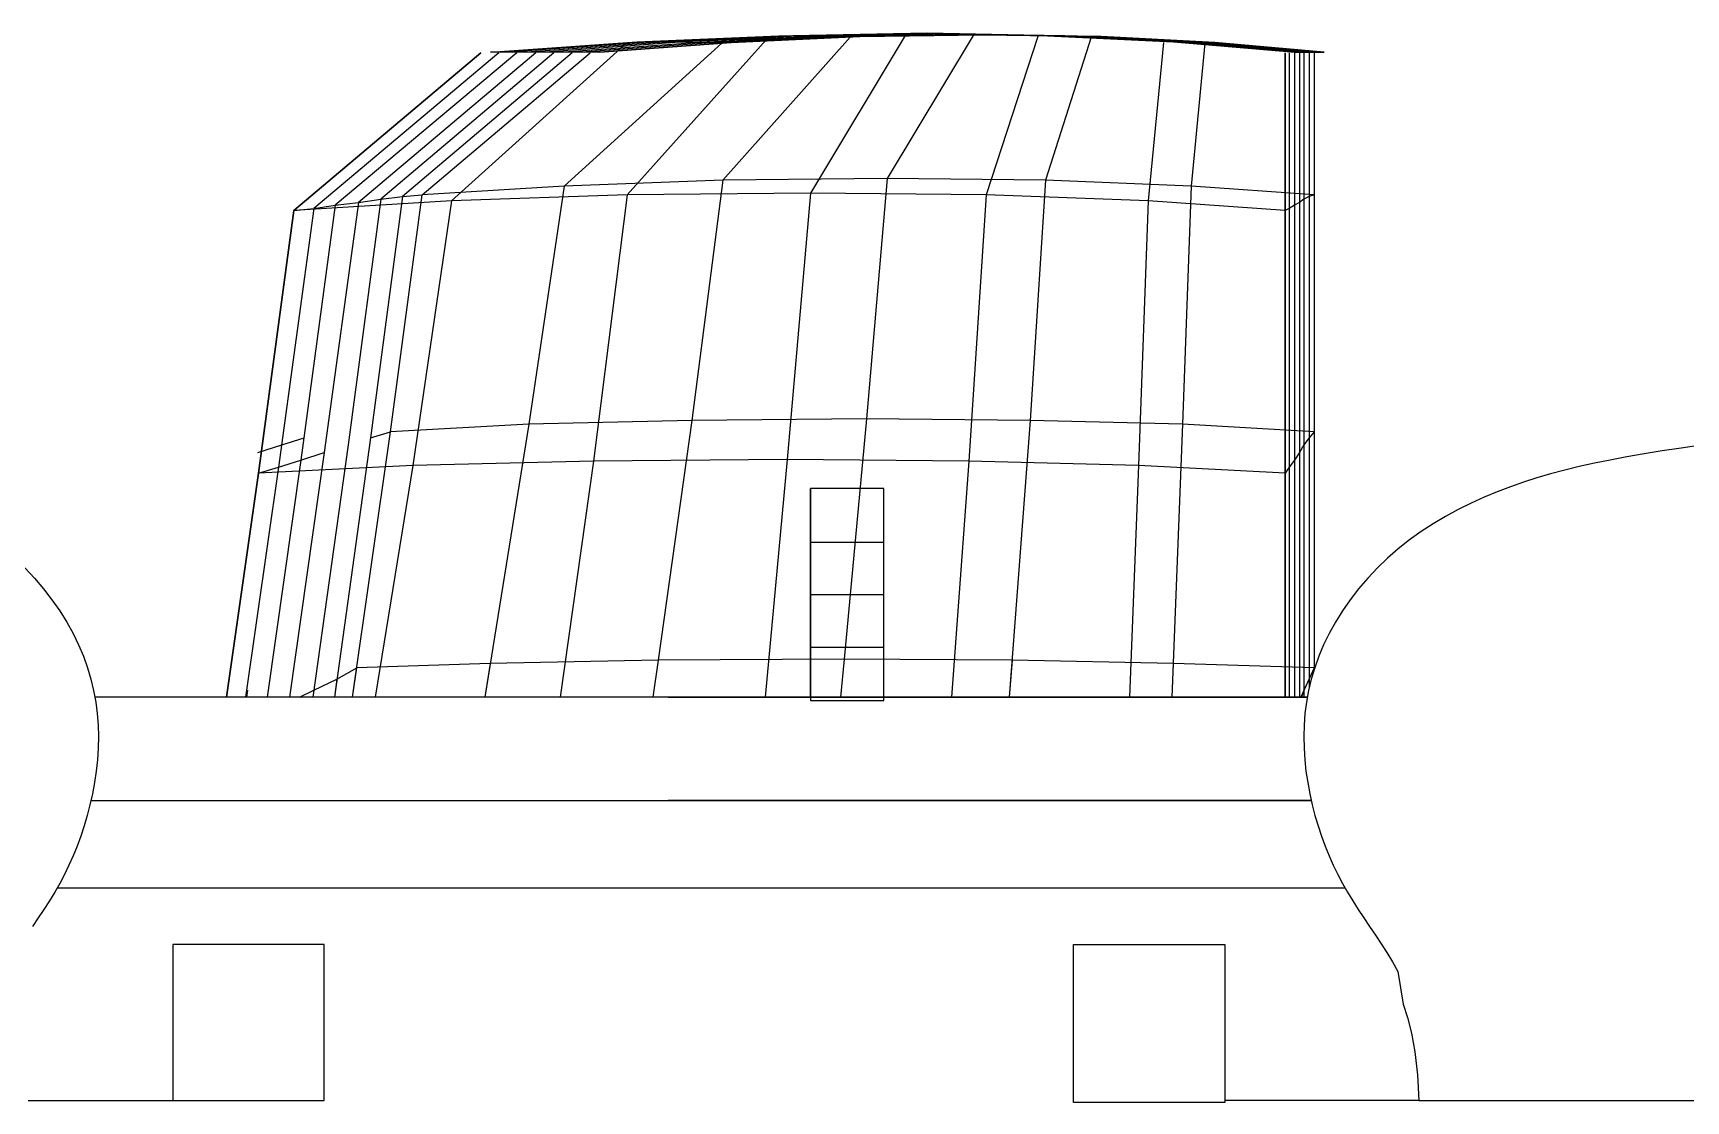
# Model space of a CAD drawing. Header units: millimetres. Extents: x 2056 to 4470, y 1400 to 3101.
# Drawn here: x 2182.1414 to 2182.6213, y 1408.7897 to 1409.0995 of the extents above; entities that cross this region are included whole.
import ezdxf

# ---------------------------------------------------------------- set-up
doc = ezdxf.new("R2010")
doc.units = ezdxf.units.MM
doc.layers.add('A-PLAN-3', color=3, linetype='Continuous')

# ---------------------------------------------------------------- blocks, each defined once
blk = doc.blocks.new('ESCRITORIO CONSULTORIO')
for p, q in [((0.70306, 0.91763, 3.01081), (0.65206, 0.87163, 3.01081)), ((0.66339, 0.91483, 3.01081), (0.70589, 0.91783, 3.01081)), ((0.66339, 0.91483, 3.01081), (0.70589, 0.91783, 3.01081)), ((0.71064, 0.91783, 3.01081), (0.66864, 0.91483, 3.01081)), ((0.71514, 0.91783, 3.01081), (0.67389, 0.91483, 3.01081)), ((0.71964, 0.91783, 3.01081), (0.67939, 0.91483, 3.01081)), ((0.72414, 0.91758, 3.01081), (0.68464, 0.91483, 3.01081)), ((0.73056, 0.91738, 3.01081), (0.68481, 0.87588, 3.01081)), ((0.72864, 0.91758, 3.01081), (0.68989, 0.91483, 3.01081)), ((0.69514, 0.91483, 3.01081), (0.73339, 0.91758, 3.01081)), ((0.73339, 0.91758, 3.01081), (0.69514, 0.91483, 3.01081)), ((0.74431, 0.91938, 3.01081), (0.70306, 0.87338, 3.01081)), ((0.70589, 0.91783, 3.01081), (0.74714, 0.91958, 3.01081)), ((0.70589, 0.91783, 3.01081), (0.74714, 0.91958, 3.01081)), ((0.70589, 0.91783, 3.01081), (0.70589, 0.91783, 3.01081)), ((0.70589, 0.91783, 3.01081), (0.70589, 0.91783, 3.01081)), ((0.70589, 0.91783, 3.01081), (0.71064, 0.91783, 3.01081)), ((0.75114, 0.91958, 3.01081), (0.71064, 0.91783, 3.01081)), ((0.71064, 0.91783, 3.01081), (0.71064, 0.91783, 3.01081)), ((0.71064, 0.91783, 3.01081), (0.71514, 0.91783, 3.01081)), ((0.71064, 0.91783, 3.01081), (0.71064, 0.91783, 3.01081)), ((0.71064, 0.91783, 3.01081), (0.71064, 0.91783, 3.01081)), ((0.75514, 0.91958, 3.01081), (0.71514, 0.91783, 3.01081)), ((0.71514, 0.91783, 3.01081), (0.71514, 0.91783, 3.01081)), ((0.71514, 0.91783, 3.01081), (0.71964, 0.91783, 3.01081)), ((0.71514, 0.91783, 3.01081), (0.71514, 0.91783, 3.01081)), ((0.71514, 0.91783, 3.01081), (0.71514, 0.91783, 3.01081)), ((0.75889, 0.91933, 3.01081), (0.71964, 0.91783, 3.01081)), ((0.71964, 0.91783, 3.01081), (0.71964, 0.91783, 3.01081)), ((0.71964, 0.91783, 3.01081), (0.72414, 0.91758, 3.01081)), ((0.71964, 0.91783, 3.01081), (0.71964, 0.91783, 3.01081)), ((0.71964, 0.91783, 3.01081), (0.71964, 0.91783, 3.01081)), ((0.76264, 0.91933, 3.01081), (0.72414, 0.91758, 3.01081)), ((0.72414, 0.91758, 3.01081), (0.72414, 0.91758, 3.01081)), ((0.72414, 0.91758, 3.01081), (0.72864, 0.91758, 3.01081)), ((0.72414, 0.91758, 3.01081), (0.72414, 0.91758, 3.01081)), ((0.72414, 0.91758, 3.01081), (0.72414, 0.91758, 3.01081)), ((0.76639, 0.91933, 3.01081), (0.72864, 0.91758, 3.01081)), ((0.72864, 0.91758, 3.01081), (0.72864, 0.91758, 3.01081)), ((0.72864, 0.91758, 3.01081), (0.73339, 0.91758, 3.01081)), ((0.72864, 0.91758, 3.01081), (0.72864, 0.91758, 3.01081)), ((0.72864, 0.91758, 3.01081), (0.72864, 0.91758, 3.01081)), ((0.76781, 0.91913, 3.01081), (0.73081, 0.87763, 3.01081)), ((0.73339, 0.91758, 3.01081), (0.77064, 0.91933, 3.01081)), ((0.77064, 0.91933, 3.01081), (0.73339, 0.91758, 3.01081)), ((0.73339, 0.91758, 3.01081), (0.73339, 0.91758, 3.01081)), ((0.73339, 0.91758, 3.01081), (0.73339, 0.91758, 3.01081)), ((0.73339, 0.91758, 3.01081), (0.73339, 0.91758, 3.01081)), ((0.73339, 0.91758, 3.01081), (0.73339, 0.91758, 3.01081)), ((0.74714, 0.91958, 3.01081), (0.78689, 0.92033, 3.01081)), ((0.74714, 0.91958, 3.01081), (0.78689, 0.92033, 3.01081)), ((0.74714, 0.91958, 3.01081), (0.74714, 0.91958, 3.01081)), ((0.74714, 0.91958, 3.01081), (0.74714, 0.91958, 3.01081)), ((0.74714, 0.91958, 3.01081), (0.75114, 0.91958, 3.01081)), ((0.79014, 0.92033, 3.01081), (0.75114, 0.91958, 3.01081)), ((0.75114, 0.91958, 3.01081), (0.75114, 0.91958, 3.01081)), ((0.75114, 0.91958, 3.01081), (0.75514, 0.91958, 3.01081)), ((0.75114, 0.91958, 3.01081), (0.75114, 0.91958, 3.01081)), ((0.75114, 0.91958, 3.01081), (0.75114, 0.91958, 3.01081)), ((0.79339, 0.92008, 3.01081), (0.75514, 0.91958, 3.01081)), ((0.75514, 0.91958, 3.01081), (0.75514, 0.91958, 3.01081)), ((0.75514, 0.91958, 3.01081), (0.75889, 0.91933, 3.01081)), ((0.75514, 0.91958, 3.01081), (0.75514, 0.91958, 3.01081)), ((0.75514, 0.91958, 3.01081), (0.75514, 0.91958, 3.01081)), ((0.78406, 0.92013, 3.01081), (0.75631, 0.87388, 3.01081)), ((0.79664, 0.92008, 3.01081), (0.75889, 0.91933, 3.01081)), ((0.75889, 0.91933, 3.01081), (0.75889, 0.91933, 3.01081)), ((0.75889, 0.91933, 3.01081), (0.76264, 0.91933, 3.01081)), ((0.75889, 0.91933, 3.01081), (0.75889, 0.91933, 3.01081)), ((0.75889, 0.91933, 3.01081), (0.75889, 0.91933, 3.01081)), ((0.79964, 0.91983, 3.01081), (0.76264, 0.91933, 3.01081)), ((0.76264, 0.91933, 3.01081), (0.76264, 0.91933, 3.01081)), ((0.76264, 0.91933, 3.01081), (0.76639, 0.91933, 3.01081)), ((0.76264, 0.91933, 3.01081), (0.76264, 0.91933, 3.01081)), ((0.76264, 0.91933, 3.01081), (0.76264, 0.91933, 3.01081)), ((0.80289, 0.91983, 3.01081), (0.76639, 0.91933, 3.01081)), ((0.76639, 0.91933, 3.01081), (0.76639, 0.91933, 3.01081)), ((0.76639, 0.91933, 3.01081), (0.77064, 0.91933, 3.01081)), ((0.76639, 0.91933, 3.01081), (0.76639, 0.91933, 3.01081)), ((0.76639, 0.91933, 3.01081), (0.76639, 0.91933, 3.01081)), ((0.77064, 0.91933, 3.01081), (0.80639, 0.91983, 3.01081)), ((0.80639, 0.91983, 3.01081), (0.77064, 0.91933, 3.01081)), ((0.77064, 0.91933, 3.01081), (0.77064, 0.91933, 3.01081)), ((0.77064, 0.91933, 3.01081), (0.77064, 0.91933, 3.01081)), ((0.77064, 0.91933, 3.01081), (0.77064, 0.91933, 3.01081)), ((0.77064, 0.91933, 3.01081), (0.77064, 0.91933, 3.01081)), ((0.80356, 0.91963, 3.01081), (0.77856, 0.87813, 3.01081)), ((0.78689, 0.92033, 3.01081), (0.78689, 0.92033, 3.01081)), ((0.78689, 0.92033, 3.01081), (0.82514, 0.91958, 3.01081)), ((0.78689, 0.92033, 3.01081), (0.78689, 0.92033, 3.01081)), ((0.78689, 0.92033, 3.01081), (0.79014, 0.92033, 3.01081)), ((0.78689, 0.92033, 3.01081), (0.82514, 0.91958, 3.01081)), ((0.79014, 0.92033, 3.01081), (0.79014, 0.92033, 3.01081)), ((0.79014, 0.92033, 3.01081), (0.79339, 0.92008, 3.01081)), ((0.82764, 0.91958, 3.01081), (0.79014, 0.92033, 3.01081)), ((0.79014, 0.92033, 3.01081), (0.79014, 0.92033, 3.01081)), ((0.79014, 0.92033, 3.01081), (0.79014, 0.92033, 3.01081)), ((0.79339, 0.92008, 3.01081), (0.79339, 0.92008, 3.01081)), ((0.79339, 0.92008, 3.01081), (0.79664, 0.92008, 3.01081)), ((0.83014, 0.91958, 3.01081), (0.79339, 0.92008, 3.01081)), ((0.79339, 0.92008, 3.01081), (0.79339, 0.92008, 3.01081)), ((0.79339, 0.92008, 3.01081), (0.79339, 0.92008, 3.01081)), ((0.79664, 0.92008, 3.01081), (0.79664, 0.92008, 3.01081)), ((0.79664, 0.92008, 3.01081), (0.79964, 0.91983, 3.01081)), ((0.83289, 0.91933, 3.01081), (0.79664, 0.92008, 3.01081)), ((0.79664, 0.92008, 3.01081), (0.79664, 0.92008, 3.01081)), ((0.79664, 0.92008, 3.01081), (0.79664, 0.92008, 3.01081)), ((0.79964, 0.91983, 3.01081), (0.79964, 0.91983, 3.01081)), ((0.79964, 0.91983, 3.01081), (0.80289, 0.91983, 3.01081)), ((0.83564, 0.91933, 3.01081), (0.79964, 0.91983, 3.01081)), ((0.79964, 0.91983, 3.01081), (0.79964, 0.91983, 3.01081)), ((0.79964, 0.91983, 3.01081), (0.79964, 0.91983, 3.01081)), ((0.80289, 0.91983, 3.01081), (0.80289, 0.91983, 3.01081)), ((0.80289, 0.91983, 3.01081), (0.80639, 0.91983, 3.01081)), ((0.83814, 0.91933, 3.01081), (0.80289, 0.91983, 3.01081)), ((0.80289, 0.91983, 3.01081), (0.80289, 0.91983, 3.01081)), ((0.80289, 0.91983, 3.01081), (0.80289, 0.91983, 3.01081)), ((0.80639, 0.91983, 3.01081), (0.80639, 0.91983, 3.01081)), ((0.80639, 0.91983, 3.01081), (0.84064, 0.91933, 3.01081)), ((0.80639, 0.91983, 3.01081), (0.80639, 0.91983, 3.01081)), ((0.84064, 0.91933, 3.01081), (0.80639, 0.91983, 3.01081)), ((0.80639, 0.91983, 3.01081), (0.80639, 0.91983, 3.01081)), ((0.80639, 0.91983, 3.01081), (0.80639, 0.91983, 3.01081)), ((0.82231, 0.91938, 3.01081), (0.80731, 0.87338, 3.01081)), ((0.83781, 0.91913, 3.01081), (0.82456, 0.87763, 3.01081)), ((0.82514, 0.91958, 3.01081), (0.82514, 0.91958, 3.01081)), ((0.82514, 0.91958, 3.01081), (0.86164, 0.91783, 3.01081)), ((0.82514, 0.91958, 3.01081), (0.82514, 0.91958, 3.01081)), ((0.82514, 0.91958, 3.01081), (0.82764, 0.91958, 3.01081)), ((0.82514, 0.91958, 3.01081), (0.86164, 0.91783, 3.01081)), ((0.82764, 0.91958, 3.01081), (0.82764, 0.91958, 3.01081)), ((0.82764, 0.91958, 3.01081), (0.83014, 0.91958, 3.01081)), ((0.86364, 0.91783, 3.01081), (0.82764, 0.91958, 3.01081)), ((0.82764, 0.91958, 3.01081), (0.82764, 0.91958, 3.01081)), ((0.82764, 0.91958, 3.01081), (0.82764, 0.91958, 3.01081)), ((0.83014, 0.91958, 3.01081), (0.83014, 0.91958, 3.01081)), ((0.83014, 0.91958, 3.01081), (0.83289, 0.91933, 3.01081)), ((0.86564, 0.91783, 3.01081), (0.83014, 0.91958, 3.01081)), ((0.83014, 0.91958, 3.01081), (0.83014, 0.91958, 3.01081)), ((0.83014, 0.91958, 3.01081), (0.83014, 0.91958, 3.01081)), ((0.83289, 0.91933, 3.01081), (0.83289, 0.91933, 3.01081)), ((0.83289, 0.91933, 3.01081), (0.83564, 0.91933, 3.01081)), ((0.86764, 0.91783, 3.01081), (0.83289, 0.91933, 3.01081)), ((0.83289, 0.91933, 3.01081), (0.83289, 0.91933, 3.01081)), ((0.83289, 0.91933, 3.01081), (0.83289, 0.91933, 3.01081)), ((0.83564, 0.91933, 3.01081), (0.83564, 0.91933, 3.01081)), ((0.83564, 0.91933, 3.01081), (0.83814, 0.91933, 3.01081)), ((0.86989, 0.91758, 3.01081), (0.83564, 0.91933, 3.01081)), ((0.83564, 0.91933, 3.01081), (0.83564, 0.91933, 3.01081)), ((0.83564, 0.91933, 3.01081), (0.83564, 0.91933, 3.01081)), ((0.83814, 0.91933, 3.01081), (0.83814, 0.91933, 3.01081)), ((0.83814, 0.91933, 3.01081), (0.84064, 0.91933, 3.01081)), ((0.87189, 0.91758, 3.01081), (0.83814, 0.91933, 3.01081)), ((0.83814, 0.91933, 3.01081), (0.83814, 0.91933, 3.01081)), ((0.83814, 0.91933, 3.01081), (0.83814, 0.91933, 3.01081)), ((0.84064, 0.91933, 3.01081), (0.84064, 0.91933, 3.01081)), ((0.84064, 0.91933, 3.01081), (0.87364, 0.91758, 3.01081)), ((0.84064, 0.91933, 3.01081), (0.84064, 0.91933, 3.01081)), ((0.87364, 0.91758, 3.01081), (0.84064, 0.91933, 3.01081)), ((0.84064, 0.91933, 3.01081), (0.84064, 0.91933, 3.01081)), ((0.84064, 0.91933, 3.01081), (0.84064, 0.91933, 3.01081)), ((0.85881, 0.91763, 3.01081), (0.85431, 0.87163, 3.01081)), ((0.86164, 0.91783, 3.01081), (0.86164, 0.91783, 3.01081)), ((0.86164, 0.91783, 3.01081), (0.89689, 0.91483, 3.01081)), ((0.86164, 0.91783, 3.01081), (0.86164, 0.91783, 3.01081)), ((0.86164, 0.91783, 3.01081), (0.86364, 0.91783, 3.01081)), ((0.86164, 0.91783, 3.01081), (0.89689, 0.91483, 3.01081)), ((0.86364, 0.91783, 3.01081), (0.86364, 0.91783, 3.01081)), ((0.86364, 0.91783, 3.01081), (0.86564, 0.91783, 3.01081)), ((0.89814, 0.91483, 3.01081), (0.86364, 0.91783, 3.01081)), ((0.86364, 0.91783, 3.01081), (0.86364, 0.91783, 3.01081)), ((0.86364, 0.91783, 3.01081), (0.86364, 0.91783, 3.01081)), ((0.86564, 0.91783, 3.01081), (0.86564, 0.91783, 3.01081)), ((0.86564, 0.91783, 3.01081), (0.86764, 0.91783, 3.01081)), ((0.89964, 0.91483, 3.01081), (0.86564, 0.91783, 3.01081)), ((0.86564, 0.91783, 3.01081), (0.86564, 0.91783, 3.01081)), ((0.86564, 0.91783, 3.01081), (0.86564, 0.91783, 3.01081)), ((0.87081, 0.91738, 3.01081), (0.86681, 0.87588, 3.01081)), ((0.86764, 0.91783, 3.01081), (0.86764, 0.91783, 3.01081)), ((0.86764, 0.91783, 3.01081), (0.86989, 0.91758, 3.01081)), ((0.90114, 0.91483, 3.01081), (0.86764, 0.91783, 3.01081)), ((0.86764, 0.91783, 3.01081), (0.86764, 0.91783, 3.01081)), ((0.86764, 0.91783, 3.01081), (0.86764, 0.91783, 3.01081)), ((0.86989, 0.91758, 3.01081), (0.86989, 0.91758, 3.01081)), ((0.86989, 0.91758, 3.01081), (0.87189, 0.91758, 3.01081)), ((0.90239, 0.91483, 3.01081), (0.86989, 0.91758, 3.01081)), ((0.86989, 0.91758, 3.01081), (0.86989, 0.91758, 3.01081)), ((0.86989, 0.91758, 3.01081), (0.86989, 0.91758, 3.01081)), ((0.87189, 0.91758, 3.01081), (0.87189, 0.91758, 3.01081)), ((0.87189, 0.91758, 3.01081), (0.87364, 0.91758, 3.01081)), ((0.90389, 0.91483, 3.01081), (0.87189, 0.91758, 3.01081)), ((0.87189, 0.91758, 3.01081), (0.87189, 0.91758, 3.01081)), ((0.87189, 0.91758, 3.01081), (0.87189, 0.91758, 3.01081)), ((0.87364, 0.91758, 3.01081), (0.87364, 0.91758, 3.01081)), ((0.87364, 0.91758, 3.01081), (0.90539, 0.91483, 3.01081)), ((0.87364, 0.91758, 3.01081), (0.87364, 0.91758, 3.01081)), ((0.90539, 0.91483, 3.01081), (0.87364, 0.91758, 3.01081)), ((0.87364, 0.91758, 3.01081), (0.87364, 0.91758, 3.01081)), ((0.87364, 0.91758, 3.01081), (0.87364, 0.91758, 3.01081)), ((0.60631, 0.86888, 3.01081), (0.66056, 0.91463, 3.01081)), ((0.66056, 0.91463, 3.01081), (0.60631, 0.86888, 3.01081)), ((0.66581, 0.91463, 3.01081), (0.61206, 0.86938, 3.01081)), ((0.67106, 0.91463, 3.01081), (0.61831, 0.87038, 3.01081)), ((0.67656, 0.91463, 3.01081), (0.62506, 0.87113, 3.01081)), ((0.68181, 0.91463, 3.01081), (0.63156, 0.87213, 3.01081)), ((0.68706, 0.91463, 3.01081), (0.63781, 0.87288, 3.01081)), ((0.64356, 0.87338, 3.01081), (0.69231, 0.91463, 3.01081)), ((0.64356, 0.87338, 3.01081), (0.69231, 0.91463, 3.01081)), ((0.66339, 0.91483, 3.01081), (0.66339, 0.91483, 3.01081)), ((0.66339, 0.91483, 3.01081), (0.66339, 0.91483, 3.01081)), ((0.66864, 0.91483, 3.01081), (0.66339, 0.91483, 3.01081)), ((0.66339, 0.91483, 3.01081), (0.66339, 0.91483, 3.01081)), ((0.66864, 0.91483, 3.01081), (0.66339, 0.91483, 3.01081)), ((0.66339, 0.91483, 3.01081), (0.66339, 0.91483, 3.01081)), ((0.66339, 0.91483, 3.01081), (0.66339, 0.91483, 3.01081)), ((0.67389, 0.91483, 3.01081), (0.66864, 0.91483, 3.01081)), ((0.66864, 0.91483, 3.01081), (0.66864, 0.91483, 3.01081)), ((0.66864, 0.91483, 3.01081), (0.66864, 0.91483, 3.01081)), ((0.67389, 0.91483, 3.01081), (0.66864, 0.91483, 3.01081)), ((0.66864, 0.91483, 3.01081), (0.66864, 0.91483, 3.01081)), ((0.66864, 0.91483, 3.01081), (0.66864, 0.91483, 3.01081)), ((0.67939, 0.91483, 3.01081), (0.67389, 0.91483, 3.01081)), ((0.67389, 0.91483, 3.01081), (0.67389, 0.91483, 3.01081)), ((0.67389, 0.91483, 3.01081), (0.67389, 0.91483, 3.01081)), ((0.67939, 0.91483, 3.01081), (0.67389, 0.91483, 3.01081)), ((0.67389, 0.91483, 3.01081), (0.67389, 0.91483, 3.01081)), ((0.67389, 0.91483, 3.01081), (0.67389, 0.91483, 3.01081)), ((0.68464, 0.91483, 3.01081), (0.67939, 0.91483, 3.01081)), ((0.67939, 0.91483, 3.01081), (0.67939, 0.91483, 3.01081)), ((0.67939, 0.91483, 3.01081), (0.67939, 0.91483, 3.01081)), ((0.68464, 0.91483, 3.01081), (0.67939, 0.91483, 3.01081)), ((0.67939, 0.91483, 3.01081), (0.67939, 0.91483, 3.01081)), ((0.67939, 0.91483, 3.01081), (0.67939, 0.91483, 3.01081)), ((0.68989, 0.91483, 3.01081), (0.68464, 0.91483, 3.01081)), ((0.68464, 0.91483, 3.01081), (0.68464, 0.91483, 3.01081)), ((0.68464, 0.91483, 3.01081), (0.68464, 0.91483, 3.01081)), ((0.68989, 0.91483, 3.01081), (0.68464, 0.91483, 3.01081)), ((0.68464, 0.91483, 3.01081), (0.68464, 0.91483, 3.01081)), ((0.68464, 0.91483, 3.01081), (0.68464, 0.91483, 3.01081)), ((0.69514, 0.91483, 3.01081), (0.68989, 0.91483, 3.01081)), ((0.68989, 0.91483, 3.01081), (0.68989, 0.91483, 3.01081)), ((0.68989, 0.91483, 3.01081), (0.68989, 0.91483, 3.01081)), ((0.69514, 0.91483, 3.01081), (0.68989, 0.91483, 3.01081)), ((0.68989, 0.91483, 3.01081), (0.68989, 0.91483, 3.01081)), ((0.68989, 0.91483, 3.01081), (0.68989, 0.91483, 3.01081)), ((0.69514, 0.91483, 3.01081), (0.69514, 0.91483, 3.01081)), ((0.69514, 0.91483, 3.01081), (0.69514, 0.91483, 3.01081)), ((0.69514, 0.91483, 3.01081), (0.69514, 0.91483, 3.01081)), ((0.69514, 0.91483, 3.01081), (0.69514, 0.91483, 3.01081)), ((0.69514, 0.91483, 3.01081), (0.69514, 0.91483, 3.01081)), ((0.89406, 0.91463, 3.01081), (0.89406, 0.86888, 3.01081)), ((0.89406, 0.86888, 3.01081), (0.89406, 0.91463, 3.01081)), ((0.89531, 0.91463, 3.01081), (0.89531, 0.86938, 3.01081)), ((0.89681, 0.91463, 3.01081), (0.89681, 0.87038, 3.01081)), ((0.89689, 0.91483, 3.01081), (0.89689, 0.91483, 3.01081)), ((0.89689, 0.91483, 3.01081), (0.89814, 0.91483, 3.01081)), ((0.89689, 0.91483, 3.01081), (0.89689, 0.91483, 3.01081)), ((0.89689, 0.91483, 3.01081), (0.89689, 0.91483, 3.01081)), ((0.89689, 0.91483, 3.01081), (0.89689, 0.91483, 3.01081)), ((0.89689, 0.91483, 3.01081), (0.89814, 0.91483, 3.01081)), ((0.89814, 0.91483, 3.01081), (0.89814, 0.91483, 3.01081)), ((0.89814, 0.91483, 3.01081), (0.89964, 0.91483, 3.01081)), ((0.89814, 0.91483, 3.01081), (0.89814, 0.91483, 3.01081)), ((0.89814, 0.91483, 3.01081), (0.89964, 0.91483, 3.01081)), ((0.89831, 0.91463, 3.01081), (0.89831, 0.87113, 3.01081)), ((0.89956, 0.91463, 3.01081), (0.89956, 0.87213, 3.01081)), ((0.89964, 0.91483, 3.01081), (0.89964, 0.91483, 3.01081)), ((0.89964, 0.91483, 3.01081), (0.90114, 0.91483, 3.01081)), ((0.89964, 0.91483, 3.01081), (0.89964, 0.91483, 3.01081)), ((0.89964, 0.91483, 3.01081), (0.90114, 0.91483, 3.01081)), ((0.90106, 0.91463, 3.01081), (0.90106, 0.87288, 3.01081)), ((0.90114, 0.91483, 3.01081), (0.90114, 0.91483, 3.01081)), ((0.90114, 0.91483, 3.01081), (0.90239, 0.91483, 3.01081)), ((0.90114, 0.91483, 3.01081), (0.90114, 0.91483, 3.01081)), ((0.90114, 0.91483, 3.01081), (0.90239, 0.91483, 3.01081)), ((0.90239, 0.91483, 3.01081), (0.90239, 0.91483, 3.01081)), ((0.90239, 0.91483, 3.01081), (0.90389, 0.91483, 3.01081)), ((0.90239, 0.91483, 3.01081), (0.90239, 0.91483, 3.01081)), ((0.90239, 0.91483, 3.01081), (0.90389, 0.91483, 3.01081)), ((0.90256, 0.91463, 3.01081), (0.90256, 0.87338, 3.01081)), ((0.90256, 0.91463, 3.01081), (0.90256, 0.87338, 3.01081)), ((0.90389, 0.91483, 3.01081), (0.90389, 0.91483, 3.01081)), ((0.90389, 0.91483, 3.01081), (0.90539, 0.91483, 3.01081)), ((0.90389, 0.91483, 3.01081), (0.90389, 0.91483, 3.01081)), ((0.90389, 0.91483, 3.01081), (0.90539, 0.91483, 3.01081)), ((0.90539, 0.91483, 3.01081), (0.90539, 0.91483, 3.01081)), ((0.90539, 0.91483, 3.01081), (0.90539, 0.91483, 3.01081)), ((0.90539, 0.91483, 3.01081), (0.90539, 0.91483, 3.01081)), ((0.68481, 0.87588, 3.01081), (0.64356, 0.87338, 3.01081)), ((0.68481, 0.87588, 3.01081), (0.67456, 0.80688, 3.01081)), ((0.73081, 0.87763, 3.01081), (0.68481, 0.87588, 3.01081)), ((0.68481, 0.87588, 3.01081), (0.68481, 0.87588, 3.01081)), ((0.68481, 0.87588, 3.01081), (0.68481, 0.87588, 3.01081)), ((0.68481, 0.87588, 3.01081), (0.68481, 0.87588, 3.01081)), ((0.75631, 0.87388, 3.01081), (0.70306, 0.87338, 3.01081)), ((0.73081, 0.87763, 3.01081), (0.72181, 0.80788, 3.01081)), ((0.77856, 0.87813, 3.01081), (0.73081, 0.87763, 3.01081)), ((0.73081, 0.87763, 3.01081), (0.73081, 0.87763, 3.01081)), ((0.73081, 0.87763, 3.01081), (0.73081, 0.87763, 3.01081)), ((0.73081, 0.87763, 3.01081), (0.73081, 0.87763, 3.01081)), ((0.75631, 0.87388, 3.01081), (0.74956, 0.79663, 3.01081)), ((0.75631, 0.87388, 3.01081), (0.75631, 0.87388, 3.01081)), ((0.80731, 0.87338, 3.01081), (0.75631, 0.87388, 3.01081)), ((0.75631, 0.87388, 3.01081), (0.75631, 0.87388, 3.01081)), ((0.75631, 0.87388, 3.01081), (0.75631, 0.87388, 3.01081)), ((0.77856, 0.87813, 3.01081), (0.77256, 0.80838, 3.01081)), ((0.77856, 0.87813, 3.01081), (0.77856, 0.87813, 3.01081)), ((0.82456, 0.87763, 3.01081), (0.77856, 0.87813, 3.01081)), ((0.77856, 0.87813, 3.01081), (0.77856, 0.87813, 3.01081)), ((0.77856, 0.87813, 3.01081), (0.77856, 0.87813, 3.01081)), ((0.82456, 0.87763, 3.01081), (0.82006, 0.80788, 3.01081)), ((0.82456, 0.87763, 3.01081), (0.82456, 0.87763, 3.01081)), ((0.86681, 0.87588, 3.01081), (0.82456, 0.87763, 3.01081)), ((0.82456, 0.87763, 3.01081), (0.82456, 0.87763, 3.01081)), ((0.82456, 0.87763, 3.01081), (0.82456, 0.87763, 3.01081)), ((0.86681, 0.87588, 3.01081), (0.86431, 0.80688, 3.01081)), ((0.86681, 0.87588, 3.01081), (0.86681, 0.87588, 3.01081)), ((0.90256, 0.87338, 3.01081), (0.86681, 0.87588, 3.01081)), ((0.86681, 0.87588, 3.01081), (0.86681, 0.87588, 3.01081)), ((0.86681, 0.87588, 3.01081), (0.86681, 0.87588, 3.01081)), ((0.59606, 0.79263, 3.01081), (0.60631, 0.86888, 3.01081)), ((0.60631, 0.86888, 3.01081), (0.59606, 0.79263, 3.01081)), ((0.61206, 0.86938, 3.01081), (0.60181, 0.79438, 3.01081)), ((0.65206, 0.87163, 3.01081), (0.60631, 0.86888, 3.01081)), ((0.60631, 0.86888, 3.01081), (0.61206, 0.86938, 3.01081)), ((0.60631, 0.86888, 3.01081), (0.60631, 0.86888, 3.01081)), ((0.60631, 0.86888, 3.01081), (0.60631, 0.86888, 3.01081)), ((0.60631, 0.86888, 3.01081), (0.60631, 0.86888, 3.01081)), ((0.60631, 0.86888, 3.01081), (0.60631, 0.86888, 3.01081)), ((0.61831, 0.87038, 3.01081), (0.60831, 0.79638, 3.01081)), ((0.61206, 0.86938, 3.01081), (0.61831, 0.87038, 3.01081)), ((0.61206, 0.86938, 3.01081), (0.61206, 0.86938, 3.01081)), ((0.61206, 0.86938, 3.01081), (0.61206, 0.86938, 3.01081)), ((0.61206, 0.86938, 3.01081), (0.61206, 0.86938, 3.01081)), ((0.62506, 0.87113, 3.01081), (0.61506, 0.79863, 3.01081)), ((0.61831, 0.87038, 3.01081), (0.62506, 0.87113, 3.01081)), ((0.61831, 0.87038, 3.01081), (0.61831, 0.87038, 3.01081)), ((0.61831, 0.87038, 3.01081), (0.61831, 0.87038, 3.01081)), ((0.61831, 0.87038, 3.01081), (0.61831, 0.87038, 3.01081)), ((0.63156, 0.87213, 3.01081), (0.62206, 0.80088, 3.01081)), ((0.62506, 0.87113, 3.01081), (0.63156, 0.87213, 3.01081)), ((0.62506, 0.87113, 3.01081), (0.62506, 0.87113, 3.01081)), ((0.62506, 0.87113, 3.01081), (0.62506, 0.87113, 3.01081)), ((0.62506, 0.87113, 3.01081), (0.62506, 0.87113, 3.01081)), ((0.63781, 0.87288, 3.01081), (0.62856, 0.80288, 3.01081)), ((0.63156, 0.87213, 3.01081), (0.63781, 0.87288, 3.01081)), ((0.63156, 0.87213, 3.01081), (0.63156, 0.87213, 3.01081)), ((0.63156, 0.87213, 3.01081), (0.63156, 0.87213, 3.01081)), ((0.63156, 0.87213, 3.01081), (0.63156, 0.87213, 3.01081)), ((0.63431, 0.80463, 3.01081), (0.64356, 0.87338, 3.01081)), ((0.63431, 0.80463, 3.01081), (0.64356, 0.87338, 3.01081)), ((0.63781, 0.87288, 3.01081), (0.64356, 0.87338, 3.01081)), ((0.63781, 0.87288, 3.01081), (0.63781, 0.87288, 3.01081)), ((0.63781, 0.87288, 3.01081), (0.63781, 0.87288, 3.01081)), ((0.63781, 0.87288, 3.01081), (0.63781, 0.87288, 3.01081)), ((0.65206, 0.87163, 3.01081), (0.64081, 0.79488, 3.01081)), ((0.64356, 0.87338, 3.01081), (0.64356, 0.87338, 3.01081)), ((0.64356, 0.87338, 3.01081), (0.64356, 0.87338, 3.01081)), ((0.64356, 0.87338, 3.01081), (0.64356, 0.87338, 3.01081)), ((0.64356, 0.87338, 3.01081), (0.64356, 0.87338, 3.01081)), ((0.64356, 0.87338, 3.01081), (0.64356, 0.87338, 3.01081)), ((0.64356, 0.87338, 3.01081), (0.64356, 0.87338, 3.01081)), ((0.70306, 0.87338, 3.01081), (0.65206, 0.87163, 3.01081)), ((0.65206, 0.87163, 3.01081), (0.65206, 0.87163, 3.01081)), ((0.65206, 0.87163, 3.01081), (0.65206, 0.87163, 3.01081)), ((0.65206, 0.87163, 3.01081), (0.65206, 0.87163, 3.01081)), ((0.70306, 0.87338, 3.01081), (0.69331, 0.79613, 3.01081)), ((0.70306, 0.87338, 3.01081), (0.70306, 0.87338, 3.01081)), ((0.70306, 0.87338, 3.01081), (0.70306, 0.87338, 3.01081)), ((0.70306, 0.87338, 3.01081), (0.70306, 0.87338, 3.01081)), ((0.80731, 0.87338, 3.01081), (0.80231, 0.79613, 3.01081)), ((0.80731, 0.87338, 3.01081), (0.80731, 0.87338, 3.01081)), ((0.85431, 0.87163, 3.01081), (0.80731, 0.87338, 3.01081)), ((0.80731, 0.87338, 3.01081), (0.80731, 0.87338, 3.01081)), ((0.80731, 0.87338, 3.01081), (0.80731, 0.87338, 3.01081)), ((0.85431, 0.87163, 3.01081), (0.85156, 0.79488, 3.01081)), ((0.85431, 0.87163, 3.01081), (0.85431, 0.87163, 3.01081)), ((0.89406, 0.86888, 3.01081), (0.85431, 0.87163, 3.01081)), ((0.85431, 0.87163, 3.01081), (0.85431, 0.87163, 3.01081)), ((0.85431, 0.87163, 3.01081), (0.85431, 0.87163, 3.01081)), ((0.89531, 0.86938, 3.01081), (0.89406, 0.86888, 3.01081)), ((0.89406, 0.86888, 3.01081), (0.89406, 0.86888, 3.01081)), ((0.89406, 0.86888, 3.01081), (0.89406, 0.79263, 3.01081)), ((0.89406, 0.86888, 3.01081), (0.89406, 0.86888, 3.01081)), ((0.89406, 0.79263, 3.01081), (0.89406, 0.86888, 3.01081)), ((0.89406, 0.86888, 3.01081), (0.89406, 0.86888, 3.01081)), ((0.89406, 0.86888, 3.01081), (0.89406, 0.86888, 3.01081)), ((0.89681, 0.87038, 3.01081), (0.89531, 0.86938, 3.01081)), ((0.89531, 0.86938, 3.01081), (0.89531, 0.86938, 3.01081)), ((0.89531, 0.86938, 3.01081), (0.89531, 0.79438, 3.01081)), ((0.89531, 0.86938, 3.01081), (0.89531, 0.86938, 3.01081)), ((0.89531, 0.86938, 3.01081), (0.89531, 0.86938, 3.01081)), ((0.89831, 0.87113, 3.01081), (0.89681, 0.87038, 3.01081)), ((0.89681, 0.87038, 3.01081), (0.89681, 0.87038, 3.01081)), ((0.89681, 0.87038, 3.01081), (0.89681, 0.79638, 3.01081)), ((0.89681, 0.87038, 3.01081), (0.89681, 0.87038, 3.01081)), ((0.89681, 0.87038, 3.01081), (0.89681, 0.87038, 3.01081)), ((0.89956, 0.87213, 3.01081), (0.89831, 0.87113, 3.01081)), ((0.89831, 0.87113, 3.01081), (0.89831, 0.87113, 3.01081)), ((0.89831, 0.87113, 3.01081), (0.89831, 0.79863, 3.01081)), ((0.89831, 0.87113, 3.01081), (0.89831, 0.87113, 3.01081)), ((0.89831, 0.87113, 3.01081), (0.89831, 0.87113, 3.01081)), ((0.90106, 0.87288, 3.01081), (0.89956, 0.87213, 3.01081)), ((0.89956, 0.87213, 3.01081), (0.89956, 0.87213, 3.01081)), ((0.89956, 0.87213, 3.01081), (0.89956, 0.80088, 3.01081)), ((0.89956, 0.87213, 3.01081), (0.89956, 0.87213, 3.01081)), ((0.89956, 0.87213, 3.01081), (0.89956, 0.87213, 3.01081)), ((0.90256, 0.87338, 3.01081), (0.90106, 0.87288, 3.01081)), ((0.90106, 0.87288, 3.01081), (0.90106, 0.87288, 3.01081)), ((0.90106, 0.87288, 3.01081), (0.90106, 0.80288, 3.01081)), ((0.90106, 0.87288, 3.01081), (0.90106, 0.87288, 3.01081)), ((0.90106, 0.87288, 3.01081), (0.90106, 0.87288, 3.01081)), ((0.90256, 0.87338, 3.01081), (0.90256, 0.87338, 3.01081)), ((0.90256, 0.87338, 3.01081), (0.90256, 0.80463, 3.01081)), ((0.90256, 0.87338, 3.01081), (0.90256, 0.87338, 3.01081)), ((0.90256, 0.87338, 3.01081), (0.90256, 0.80463, 3.01081)), ((0.67456, 0.80688, 3.01081), (0.63431, 0.80463, 3.01081)), ((0.67456, 0.80688, 3.01081), (0.66173, 0.72762, 3.01081)), ((0.72181, 0.80788, 3.01081), (0.67456, 0.80688, 3.01081)), ((0.67456, 0.80688, 3.01081), (0.67456, 0.80688, 3.01081)), ((0.67456, 0.80688, 3.01081), (0.67456, 0.80688, 3.01081)), ((0.67456, 0.80688, 3.01081), (0.67456, 0.80688, 3.01081)), ((0.72181, 0.80788, 3.01081), (0.71206, 0.73838, 3.01081)), ((0.77256, 0.80838, 3.01081), (0.72181, 0.80788, 3.01081)), ((0.72181, 0.80788, 3.01081), (0.72181, 0.80788, 3.01081)), ((0.72181, 0.80788, 3.01081), (0.72181, 0.80788, 3.01081)), ((0.72181, 0.80788, 3.01081), (0.72181, 0.80788, 3.01081)), ((0.77256, 0.80838, 3.01081), (0.76606, 0.73863, 3.01081)), ((0.77256, 0.80838, 3.01081), (0.77256, 0.80838, 3.01081)), ((0.82006, 0.80788, 3.01081), (0.77256, 0.80838, 3.01081)), ((0.77256, 0.80838, 3.01081), (0.77256, 0.80838, 3.01081)), ((0.77256, 0.80838, 3.01081), (0.77256, 0.80838, 3.01081)), ((0.82006, 0.80788, 3.01081), (0.814, 0.72762, 3.01081)), ((0.82006, 0.80788, 3.01081), (0.82006, 0.80788, 3.01081)), ((0.86431, 0.80688, 3.01081), (0.82006, 0.80788, 3.01081)), ((0.82006, 0.80788, 3.01081), (0.82006, 0.80788, 3.01081)), ((0.82006, 0.80788, 3.01081), (0.82006, 0.80788, 3.01081)), ((0.86431, 0.80688, 3.01081), (0.86118, 0.72762, 3.01081)), ((0.86431, 0.80688, 3.01081), (0.86431, 0.80688, 3.01081)), ((0.90256, 0.80463, 3.01081), (0.86431, 0.80688, 3.01081)), ((0.86431, 0.80688, 3.01081), (0.86431, 0.80688, 3.01081)), ((0.86431, 0.80688, 3.01081), (0.86431, 0.80688, 3.01081)), ((0.60283, 0.80088, 3.01081), (0.60933, 0.80288, 3.01081)), ((0.60933, 0.80288, 3.01081), (0.60933, 0.80288, 3.01081)), ((0.60933, 0.80288, 3.01081), (0.60933, 0.80288, 3.01081)), ((0.60933, 0.80288, 3.01081), (0.60933, 0.80288, 3.01081)), ((0.62856, 0.80288, 3.01081), (0.61808, 0.72762, 3.01081)), ((0.62335, 0.72762, 3.01081), (0.63431, 0.80463, 3.01081)), ((0.62335, 0.72762, 3.01081), (0.63431, 0.80463, 3.01081)), ((0.62856, 0.80288, 3.01081), (0.63431, 0.80463, 3.01081)), ((0.63431, 0.80463, 3.01081), (0.63431, 0.80463, 3.01081)), ((0.63431, 0.80463, 3.01081), (0.63431, 0.80463, 3.01081)), ((0.63431, 0.80463, 3.01081), (0.63431, 0.80463, 3.01081)), ((0.63431, 0.80463, 3.01081), (0.63431, 0.80463, 3.01081)), ((0.63431, 0.80463, 3.01081), (0.63431, 0.80463, 3.01081)), ((0.63431, 0.80463, 3.01081), (0.63431, 0.80463, 3.01081)), ((0.90106, 0.80288, 3.01081), (0.89956, 0.80088, 3.01081)), ((0.90256, 0.80463, 3.01081), (0.90106, 0.80288, 3.01081)), ((0.90106, 0.80288, 3.01081), (0.90106, 0.80288, 3.01081)), ((0.90106, 0.80288, 3.01081), (0.90106, 0.73024, 3.01081)), ((0.90106, 0.80288, 3.01081), (0.90106, 0.80288, 3.01081)), ((0.90106, 0.80288, 3.01081), (0.90106, 0.80288, 3.01081)), ((0.90256, 0.80463, 3.01081), (0.90256, 0.80463, 3.01081)), ((0.90256, 0.80463, 3.01081), (0.90256, 0.73613, 3.01081)), ((0.90256, 0.80463, 3.01081), (0.90256, 0.80463, 3.01081)), ((0.90256, 0.80463, 3.01081), (0.90256, 0.73613, 3.01081)), ((0.59583, 0.79863, 3.01081), (0.60283, 0.80088, 3.01081)), ((0.59583, 0.79863, 3.01081), (0.59583, 0.79863, 3.01081)), ((0.59583, 0.79863, 3.01081), (0.59583, 0.79863, 3.01081)), ((0.59583, 0.79863, 3.01081), (0.59583, 0.79863, 3.01081)), ((0.60283, 0.80088, 3.01081), (0.60283, 0.80088, 3.01081)), ((0.60283, 0.80088, 3.01081), (0.60283, 0.80088, 3.01081)), ((0.60283, 0.80088, 3.01081), (0.60283, 0.80088, 3.01081)), ((0.61506, 0.79863, 3.01081), (0.60502, 0.72762, 3.01081)), ((0.60831, 0.79638, 3.01081), (0.61506, 0.79863, 3.01081)), ((0.62206, 0.80088, 3.01081), (0.61178, 0.72762, 3.01081)), ((0.74956, 0.79663, 3.01081), (0.69331, 0.79613, 3.01081)), ((0.74956, 0.79663, 3.01081), (0.74313, 0.72762, 3.01081)), ((0.74956, 0.79663, 3.01081), (0.74956, 0.79663, 3.01081)), ((0.80231, 0.79613, 3.01081), (0.74956, 0.79663, 3.01081)), ((0.74956, 0.79663, 3.01081), (0.74956, 0.79663, 3.01081)), ((0.74956, 0.79663, 3.01081), (0.74956, 0.79663, 3.01081)), ((0.89831, 0.79863, 3.01081), (0.89681, 0.79638, 3.01081)), ((0.89956, 0.80088, 3.01081), (0.89831, 0.79863, 3.01081)), ((0.89831, 0.79863, 3.01081), (0.89831, 0.79863, 3.01081)), ((0.89831, 0.79863, 3.01081), (0.89831, 0.72762, 3.01081)), ((0.89831, 0.79863, 3.01081), (0.89831, 0.79863, 3.01081)), ((0.89831, 0.79863, 3.01081), (0.89831, 0.79863, 3.01081)), ((0.89956, 0.80088, 3.01081), (0.89956, 0.80088, 3.01081)), ((0.89956, 0.80088, 3.01081), (0.89956, 0.72762, 3.01081)), ((0.89956, 0.80088, 3.01081), (0.89956, 0.80088, 3.01081)), ((0.89956, 0.80088, 3.01081), (0.89956, 0.80088, 3.01081)), ((0.58672, 0.72762, 3.01081), (0.59606, 0.79263, 3.01081)), ((0.59606, 0.79263, 3.01081), (0.58672, 0.72762, 3.01081)), ((0.60181, 0.79438, 3.01081), (0.59224, 0.72762, 3.01081)), ((0.64081, 0.79488, 3.01081), (0.59606, 0.79263, 3.01081)), ((0.59606, 0.79263, 3.01081), (0.60181, 0.79438, 3.01081)), ((0.59606, 0.79263, 3.01081), (0.59606, 0.79263, 3.01081)), ((0.59606, 0.79263, 3.01081), (0.59606, 0.79263, 3.01081)), ((0.59606, 0.79263, 3.01081), (0.59606, 0.79263, 3.01081)), ((0.59606, 0.79263, 3.01081), (0.59606, 0.79263, 3.01081)), ((0.60831, 0.79638, 3.01081), (0.59852, 0.72762, 3.01081)), ((0.60181, 0.79438, 3.01081), (0.60831, 0.79638, 3.01081)), ((0.60181, 0.79438, 3.01081), (0.60181, 0.79438, 3.01081)), ((0.60181, 0.79438, 3.01081), (0.60181, 0.79438, 3.01081)), ((0.60181, 0.79438, 3.01081), (0.60181, 0.79438, 3.01081)), ((0.60831, 0.79638, 3.01081), (0.60831, 0.79638, 3.01081)), ((0.60831, 0.79638, 3.01081), (0.60831, 0.79638, 3.01081)), ((0.60831, 0.79638, 3.01081), (0.60831, 0.79638, 3.01081)), ((0.62158, 0.79488, 3.01081), (0.62158, 0.79488, 3.01081)), ((0.62158, 0.79488, 3.01081), (0.62158, 0.79488, 3.01081)), ((0.62158, 0.79488, 3.01081), (0.62158, 0.79488, 3.01081)), ((0.64081, 0.79488, 3.01081), (0.62993, 0.72762, 3.01081)), ((0.69331, 0.79613, 3.01081), (0.64081, 0.79488, 3.01081)), ((0.69331, 0.79613, 3.01081), (0.68359, 0.72762, 3.01081)), ((0.69331, 0.79613, 3.01081), (0.69331, 0.79613, 3.01081)), ((0.69331, 0.79613, 3.01081), (0.69331, 0.79613, 3.01081)), ((0.69331, 0.79613, 3.01081), (0.69331, 0.79613, 3.01081)), ((0.80231, 0.79613, 3.01081), (0.79723, 0.72762, 3.01081)), ((0.80231, 0.79613, 3.01081), (0.80231, 0.79613, 3.01081)), ((0.85156, 0.79488, 3.01081), (0.80231, 0.79613, 3.01081)), ((0.80231, 0.79613, 3.01081), (0.80231, 0.79613, 3.01081)), ((0.80231, 0.79613, 3.01081), (0.80231, 0.79613, 3.01081)), ((0.85156, 0.79488, 3.01081), (0.84895, 0.72762, 3.01081)), ((0.85156, 0.79488, 3.01081), (0.85156, 0.79488, 3.01081)), ((0.89406, 0.79263, 3.01081), (0.85156, 0.79488, 3.01081)), ((0.85156, 0.79488, 3.01081), (0.85156, 0.79488, 3.01081)), ((0.85156, 0.79488, 3.01081), (0.85156, 0.79488, 3.01081)), ((0.89531, 0.79438, 3.01081), (0.89406, 0.79263, 3.01081)), ((0.89406, 0.79263, 3.01081), (0.89406, 0.79263, 3.01081)), ((0.89406, 0.79263, 3.01081), (0.89406, 0.72762, 3.01081)), ((0.89406, 0.79263, 3.01081), (0.89406, 0.79263, 3.01081)), ((0.89406, 0.72762, 3.01081), (0.89406, 0.79263, 3.01081)), ((0.89406, 0.79263, 3.01081), (0.89406, 0.79263, 3.01081)), ((0.89406, 0.79263, 3.01081), (0.89406, 0.79263, 3.01081)), ((0.89681, 0.79638, 3.01081), (0.89531, 0.79438, 3.01081)), ((0.89531, 0.79438, 3.01081), (0.89531, 0.79438, 3.01081)), ((0.89531, 0.79438, 3.01081), (0.89531, 0.72762, 3.01081)), ((0.89531, 0.79438, 3.01081), (0.89531, 0.79438, 3.01081)), ((0.89531, 0.79438, 3.01081), (0.89531, 0.79438, 3.01081)), ((0.89681, 0.79638, 3.01081), (0.89681, 0.79638, 3.01081)), ((0.89681, 0.79638, 3.01081), (0.89681, 0.72762, 3.01081)), ((0.89681, 0.79638, 3.01081), (0.89681, 0.79638, 3.01081)), ((0.89681, 0.79638, 3.01081), (0.89681, 0.79638, 3.01081)), ((0.75631, 0.72763, 3.01081), (0.75631, 0.78813, 3.01081)), ((0.75631, 0.78813, 3.01081), (0.75631, 0.78813, 3.01081)), ((0.75631, 0.78813, 3.01081), (0.75631, 0.78813, 3.01081)), ((0.77756, 0.78813, 3.01081), (0.75631, 0.78813, 3.01081)), ((0.75631, 0.78813, 3.01081), (0.75631, 0.78813, 3.01081)), ((0.75631, 0.78813, 3.01081), (0.75631, 0.77263, 3.01081)), ((0.77756, 0.72763, 3.01081), (0.77756, 0.78813, 3.01081)), ((0.77756, 0.78813, 3.01081), (0.77756, 0.78813, 3.01081)), ((0.77756, 0.77263, 3.01081), (0.77756, 0.78813, 3.01081)), ((0.77756, 0.78813, 3.01081), (0.77756, 0.78813, 3.01081)), ((0.77756, 0.78813, 3.01081), (0.77756, 0.78813, 3.01081)), ((0.75631, 0.77263, 3.01081), (0.75631, 0.77263, 3.01081)), ((0.75631, 0.77263, 3.01081), (0.77756, 0.77263, 3.01081)), ((0.75631, 0.77263, 3.01081), (0.75631, 0.75738, 3.01081)), ((0.77756, 0.77263, 3.01081), (0.77756, 0.77263, 3.01081)), ((0.77756, 0.75738, 3.01081), (0.77756, 0.77263, 3.01081)), ((0.77756, 0.77263, 3.01081), (0.77756, 0.77263, 3.01081)), ((0.77756, 0.77263, 3.01081), (0.77756, 0.77263, 3.01081)), ((0.75631, 0.75738, 3.01081), (0.75631, 0.75738, 3.01081)), ((0.75631, 0.75738, 3.01081), (0.77756, 0.75738, 3.01081)), ((0.75631, 0.75738, 3.01081), (0.75631, 0.74213, 3.01081)), ((0.77756, 0.75738, 3.01081), (0.77756, 0.75738, 3.01081)), ((0.77756, 0.74213, 3.01081), (0.77756, 0.75738, 3.01081)), ((0.77756, 0.75738, 3.01081), (0.77756, 0.75738, 3.01081)), ((0.77756, 0.75738, 3.01081), (0.77756, 0.75738, 3.01081)), ((0.75631, 0.74213, 3.01081), (0.75631, 0.74213, 3.01081)), ((0.75631, 0.74213, 3.01081), (0.77756, 0.74213, 3.01081)), ((0.75631, 0.74213, 3.01081), (0.75631, 0.72663, 3.01081)), ((0.77756, 0.74213, 3.01081), (0.77756, 0.74213, 3.01081)), ((0.77756, 0.72663, 3.01081), (0.77756, 0.74213, 3.01081)), ((0.77756, 0.74213, 3.01081), (0.77756, 0.74213, 3.01081)), ((0.77756, 0.74213, 3.01081), (0.77756, 0.74213, 3.01081)), ((0.61881, 0.73288, 3.01081), (0.62456, 0.73613, 3.01081)), ((0.62336, 0.72763, 3.01081), (0.62456, 0.73613, 3.01081)), ((0.62336, 0.72763, 3.01081), (0.62456, 0.73613, 3.01081)), ((0.66331, 0.73738, 3.01081), (0.62456, 0.73613, 3.01081)), ((0.62456, 0.73613, 3.01081), (0.62456, 0.73613, 3.01081)), ((0.62456, 0.73613, 3.01081), (0.62456, 0.73613, 3.01081)), ((0.62456, 0.73613, 3.01081), (0.62456, 0.73613, 3.01081)), ((0.62456, 0.73613, 3.01081), (0.62456, 0.73613, 3.01081)), ((0.62456, 0.73613, 3.01081), (0.62456, 0.73613, 3.01081)), ((0.62456, 0.73613, 3.01081), (0.62456, 0.73613, 3.01081)), ((0.66331, 0.73738, 3.01081), (0.66177, 0.72763, 3.01081)), ((0.71206, 0.73838, 3.01081), (0.66331, 0.73738, 3.01081)), ((0.66331, 0.73738, 3.01081), (0.66331, 0.73738, 3.01081)), ((0.66331, 0.73738, 3.01081), (0.66331, 0.73738, 3.01081)), ((0.66331, 0.73738, 3.01081), (0.66331, 0.73738, 3.01081)), ((0.71206, 0.73838, 3.01081), (0.71052, 0.72762, 3.01081)), ((0.76606, 0.73863, 3.01081), (0.71206, 0.73838, 3.01081)), ((0.71206, 0.73838, 3.01081), (0.71206, 0.73838, 3.01081)), ((0.71206, 0.73838, 3.01081), (0.71206, 0.73838, 3.01081)), ((0.71206, 0.73838, 3.01081), (0.71206, 0.73838, 3.01081)), ((0.76606, 0.73863, 3.01081), (0.765, 0.72763, 3.01081)), ((0.76606, 0.73863, 3.01081), (0.76606, 0.73863, 3.01081)), ((0.81481, 0.73838, 3.01081), (0.76606, 0.73863, 3.01081)), ((0.76606, 0.73863, 3.01081), (0.76606, 0.73863, 3.01081)), ((0.76606, 0.73863, 3.01081), (0.76606, 0.73863, 3.01081)), ((0.81481, 0.73838, 3.01081), (0.81401, 0.72763, 3.01081)), ((0.81481, 0.73838, 3.01081), (0.81481, 0.73838, 3.01081)), ((0.86156, 0.73738, 3.01081), (0.81481, 0.73838, 3.01081)), ((0.81481, 0.73838, 3.01081), (0.81481, 0.73838, 3.01081)), ((0.81481, 0.73838, 3.01081), (0.81481, 0.73838, 3.01081)), ((0.86156, 0.73738, 3.01081), (0.86118, 0.72763, 3.01081)), ((0.86156, 0.73738, 3.01081), (0.86156, 0.73738, 3.01081)), ((0.90256, 0.73613, 3.01081), (0.86156, 0.73738, 3.01081)), ((0.86156, 0.73738, 3.01081), (0.86156, 0.73738, 3.01081)), ((0.86156, 0.73738, 3.01081), (0.86156, 0.73738, 3.01081)), ((0.90256, 0.73613, 3.01081), (0.89863, 0.72762, 3.01081)), ((0.90256, 0.73613, 3.01081), (0.90256, 0.73613, 3.01081)), ((0.90256, 0.73613, 3.01081), (0.90256, 0.7358, 3.01081)), ((0.90256, 0.73613, 3.01081), (0.90256, 0.73613, 3.01081)), ((0.90256, 0.73613, 3.01081), (0.90256, 0.7358, 3.01081)), ((0.59283, 0.72963, 3.01081), (0.59255, 0.72763, 3.01081)), ((0.59283, 0.72963, 3.01081), (0.59283, 0.72963, 3.01081)), ((0.59283, 0.72963, 3.01081), (0.59283, 0.72963, 3.01081)), ((0.59283, 0.72963, 3.01081), (0.59283, 0.72963, 3.01081)), ((0.60792, 0.72763, 3.01081), (0.61206, 0.72963, 3.01081)), ((0.61206, 0.72963, 3.01081), (0.61881, 0.73288, 3.01081)), ((0.61881, 0.73288, 3.01081), (0.61806, 0.72763, 3.01081)), ((0.61881, 0.73288, 3.01081), (0.61881, 0.73288, 3.01081)), ((0.61881, 0.73288, 3.01081), (0.61881, 0.73288, 3.01081)), ((0.61881, 0.73288, 3.01081), (0.61881, 0.73288, 3.01081)), ((0.89956, 0.72963, 3.01081), (0.89885, 0.72763, 3.01081)), ((0.90106, 0.73288, 3.01081), (0.89956, 0.72963, 3.01081)), ((0.89956, 0.72963, 3.01081), (0.89956, 0.72963, 3.01081)), ((0.89956, 0.72963, 3.01081), (0.89956, 0.72763, 3.01081)), ((0.89956, 0.72963, 3.01081), (0.89956, 0.72963, 3.01081)), ((0.89956, 0.72963, 3.01081), (0.89956, 0.72963, 3.01081)), ((0.90106, 0.73288, 3.01081), (0.90106, 0.73288, 3.01081)), ((0.90106, 0.73288, 3.01081), (0.90106, 0.73024, 3.01081)), ((0.90106, 0.73288, 3.01081), (0.90106, 0.73288, 3.01081)), ((0.90106, 0.73288, 3.01081), (0.90106, 0.73288, 3.01081)), ((0.715, 0.72762, 3.01081), (0.5485, 0.72762, 3.01081)), ((0.58246, 0.72762, 3.01081), (0.58021, 0.72762, 3.01081)), ((0.58021, 0.72762, 3.01081), (0.58021, 0.72762, 3.01081)), ((0.58021, 0.72762, 3.01081), (0.58021, 0.72762, 3.01081)), ((0.58146, 0.72762, 3.01081), (0.58146, 0.72762, 3.01081)), ((0.58146, 0.72762, 3.01081), (0.58146, 0.72762, 3.01081)), ((0.58146, 0.72762, 3.01081), (0.58146, 0.72762, 3.01081)), ((0.58146, 0.72762, 3.01081), (0.58146, 0.72762, 3.01081)), ((0.58146, 0.72762, 3.01081), (0.58146, 0.72762, 3.01081)), ((0.58146, 0.72762, 3.01081), (0.58146, 0.72762, 3.01081)), ((0.90055, 0.72762, 3.01081), (0.715, 0.72762, 3.01081)), ((0.715, 0.72762, 3.01081), (0.90055, 0.72762, 3.01081)), ((0.75631, 0.72663, 3.01081), (0.75631, 0.72663, 3.01081)), ((0.75631, 0.72663, 3.01081), (0.77756, 0.72663, 3.01081)), ((0.77756, 0.72663, 3.01081), (0.77756, 0.72663, 3.01081)), ((0.77756, 0.72663, 3.01081), (0.77756, 0.72663, 3.01081)), ((0.77756, 0.72663, 3.01081), (0.77756, 0.72663, 3.01081)), ((0.54736, 0.69762, 3.01081), (0.715, 0.69762, 3.01081)), ((0.54736, 0.69762, 3.01081), (0.715, 0.69762, 3.01081)), ((0.715, 0.69762, 3.01081), (0.90168, 0.69762, 3.01081)), ((0.90168, 0.69762, 3.01081), (0.715, 0.69762, 3.01081)), ((0.52914, 0.61056, 3.01081), (0.58776, 0.61056, 3.01081)), ((0.91859, 0.61056, 3.01081), (0.87658, 0.61056, 3.01081)), ((0.93296, 0.61056, 3.01081), (0.89573, 0.61056, 3.01081)), ((0.93296, 0.61056, 3.01081), (1.27628, 0.61056, 3.01081))]:
    blk.add_line(p, q)
for points in [[(0.52818, 0.76512), (0.53098, 0.76214), (0.53361, 0.75905), (0.53606, 0.75588), (0.53831, 0.75265), (0.54036, 0.74938), (0.54219, 0.74608), (0.54379, 0.74279), (0.54519, 0.73948), (0.54637, 0.73617), (0.54736, 0.73286), (0.54815, 0.72954), (0.54876, 0.72621), (0.54919, 0.72287), (0.54944, 0.71953), (0.54953, 0.71618), (0.54946, 0.71282), (0.54925, 0.70948), (0.54889, 0.70615), (0.54841, 0.70286), (0.54781, 0.69961), (0.54709, 0.69642), (0.54629, 0.69329), (0.54539, 0.69025), (0.54441, 0.68729), (0.54335, 0.68441), (0.5422, 0.6816), (0.54098, 0.67886), (0.53968, 0.67619), (0.53831, 0.67359), (0.53686, 0.67104), (0.53533, 0.66854), (0.53373, 0.66605), (0.53208, 0.66357), (0.5304, 0.66109)], [(1.01478, 0.80075), (1.00908, 0.79992), (1.00361, 0.79908), (0.99836, 0.79821), (0.99332, 0.79733), (0.98851, 0.79642), (0.98391, 0.79549), (0.97951, 0.79452), (0.97528, 0.79351), (0.97119, 0.79243), (0.96722, 0.79128), (0.96333, 0.79004), (0.95949, 0.7887), (0.95568, 0.78724), (0.95187, 0.78565), (0.94809, 0.78393), (0.94435, 0.78207), (0.94067, 0.78008), (0.93707, 0.77795), (0.93357, 0.77567), (0.93019, 0.77326), (0.92694, 0.77069), (0.92383, 0.76798), (0.92087, 0.76512), (0.91807, 0.76214), (0.91544, 0.75905), (0.91299, 0.75588), (0.91074, 0.75265), (0.90869, 0.74938), (0.90686, 0.74608), (0.90525, 0.74279), (0.90386, 0.73948), (0.90268, 0.73617), (0.90169, 0.73286), (0.9009, 0.72954), (0.90029, 0.72621), (0.89986, 0.72287), (0.89961, 0.71953), (0.89952, 0.71618), (0.89958, 0.71282), (0.8998, 0.70948), (0.90015, 0.70615), (0.90064, 0.70286), (0.90124, 0.69961), (0.90195, 0.69642), (0.90276, 0.69329), (0.90366, 0.69025), (0.90464, 0.68729), (0.9057, 0.68441), (0.90684, 0.6816), (0.90806, 0.67886), (0.90936, 0.67619), (0.91074, 0.67359), (0.91219, 0.67104), (0.91371, 0.66854), (0.91531, 0.66605), (0.91696, 0.66357), (0.91864, 0.66109), (0.92034, 0.65858), (0.92202, 0.65605), (0.92367, 0.65348), (0.92528, 0.65083), (0.92684, 0.64801), (0.92832, 0.63849), (0.92966, 0.63469), (0.93081, 0.63015), (0.93174, 0.62467), (0.93248, 0.618), (0.93296, 0.61056)], [(0.91155, 0.67217), (0.5375, 0.67217)], [(0.58776, 0.61056), (0.61506, 0.61056), (0.61506, 0.65581), (0.57115, 0.65581), (0.57115, 0.61056), (0.58776, 0.61056)], [(0.87658, 0.61004), (0.83267, 0.61004), (0.83267, 0.65581), (0.87658, 0.65581), (0.87658, 0.61004), (0.85463, 0.61004)]]:
    blk.add_lwpolyline(points)

msp = doc.modelspace()

# ---------------------------------------------------------------- block references
at = {"layer": 'A-PLAN-3', "color": 4}
msp.add_blockref('ESCRITORIO CONSULTORIO', (2181.61081, 1408.1792), dxfattribs=at)

doc.saveas('drawing.dxf')
